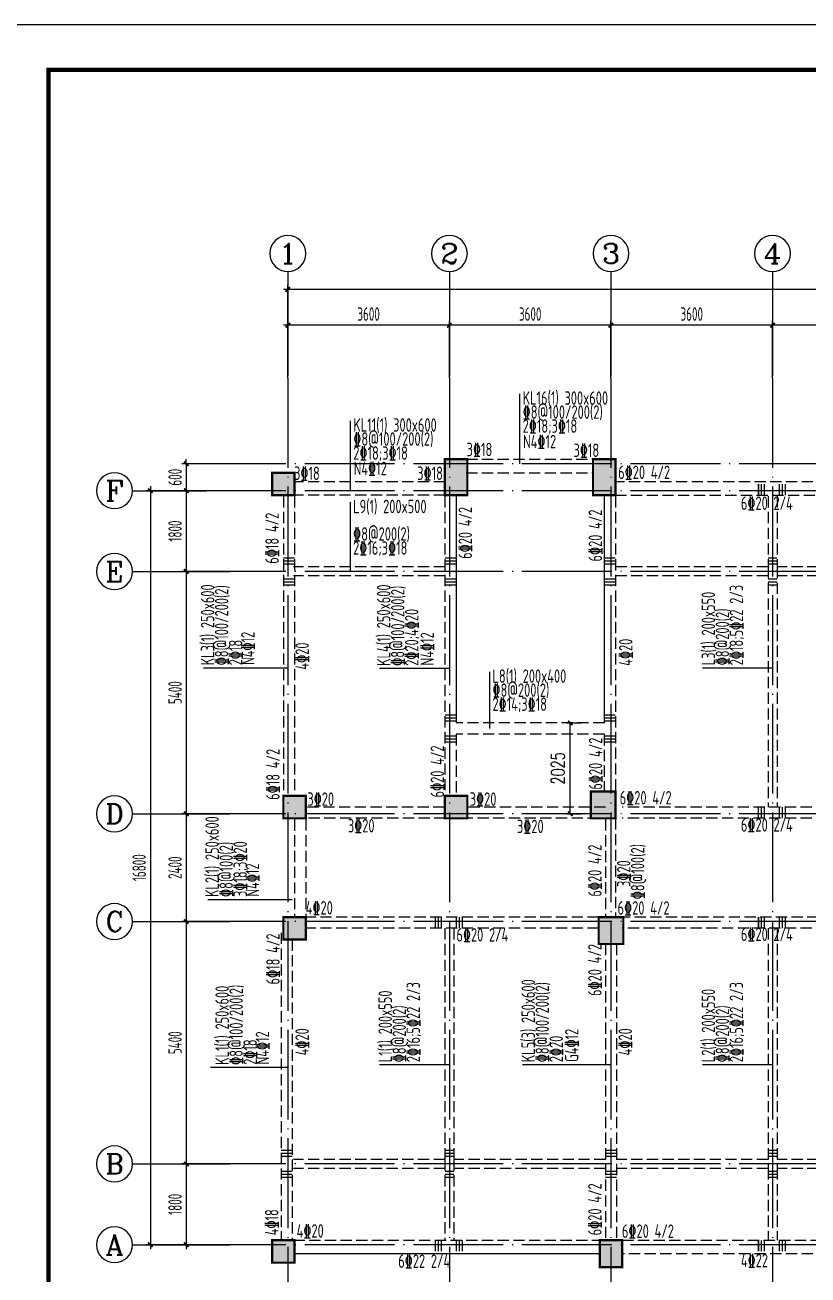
# Model space of a CAD drawing. Extents: x 127019 to 780419, y 327305 to 369305.
# Drawn here: x 424494 to 441942, y 341455 to 369305 of the extents above; entities that cross this region are included whole.
import ezdxf
from ezdxf.enums import TextEntityAlignment as Align

# ---------------------------------------------------------------- set-up
doc = ezdxf.new("R2010")
doc.units = 0
doc.header["$LTSCALE"] = 1000
doc.header["$MEASUREMENT"] = 0
for name, pattern in [('CONTINOUS', [0]), ('DASH', [0.35, 0.25, -0.1]), ('DOTE', [2.42, 2, -0.2, 0.02, -0.2])]:
    doc.linetypes.add(name, pattern=pattern)
doc.layers.get('0').update_dxf_attribs({"linetype": 'CONTINUOUS'})
doc.layers.get('Defpoints').update_dxf_attribs({"linetype": 'CONTINUOUS'})
for name, color, linetype in [('2106', 2, 'CONTINUOUS'), ('AXIS_TEXT', 7, 'CONTINUOUS'), ('COLU', 7, 'CONTINUOUS'), ('COLUMN', 7, 'CONTINUOUS'), ('DIM', 3, 'CONTINUOUS'), ('DOTE', 8, 'DOTE'), ('PUB_DIM', 3, 'CONTINUOUS'), ('PUB_TITLE', 4, 'CONTINUOUS'), ('REIN', 1, 'CONTINUOUS'), ('柱涂实', 54, 'CONTINUOUS'), ('梁', 4, 'CONTINUOUS'), ('梁虚线', 4, 'DASH'), ('梁集中标注', 2, 'CONTINUOUS')]:
    doc.layers.add(name, color=color, linetype=linetype)
doc.styles.add('_TCH_DIM_T3', font='SIMPLEX', dxfattribs={"width": 0.705882, "bigfont": 'GBCBIG'})
doc.styles.add('COMPLEX', font='COMPLEX.shx')
doc.styles.add('TSSD_Dimension', font='gbxwxt.shx', dxfattribs={"width": 0.7, "bigfont": 'gbhzfs.shx'})
doc.styles.add('TSSD_Rein', font='tssdeng.shx', dxfattribs={"width": 0.6, "bigfont": 'gbhzfs.shx'})
doc.dimstyles.new('_TCH_ARCH&&100', dxfattribs={"dimtxt": 297.5, "dimasz": 100, "dimexe": 250, "dimexo": 300, "dimgap": 126.25, "dimtad": 1, "dimdec": 0, "dimzin": 0, "dimdsep": 46, "dimtxsty": '_TCH_DIM_T3', "dimblk": 'ARCHTICK', "dimcen": 0.09, "dimclrt": 7, "dimazin": 2, "dimtfac": 1, "dimtdec": 0, "dimtix": 1, "dimtmove": 2, "dimatfit": 3, "dimfxl": 0, "dimtolj": 1, "dimtzin": 0, "dimarcsym": 0})
doc.dimstyles.new('TSSD_100_100', dxfattribs={"dimtxt": 300, "dimasz": 100, "dimexe": 100, "dimexo": 250, "dimgap": 100, "dimtad": 1, "dimdec": 0, "dimzin": 0, "dimdsep": 46, "dimtxsty": 'TSSD_Dimension', "dimblk": 'ARCHTICK', "dimcen": 0, "dimdle": 100, "dimclrt": 7, "dimadec": 0, "dimazin": 0, "dimtfac": 1, "dimtdec": 0, "dimtix": 1, "dimtmove": 2, "dimatfit": 3, "dimfxl": 0, "dimtolj": 1, "dimtzin": 0, "dimarcsym": 0})

# ---------------------------------------------------------------- blocks, each defined once
blk = doc.blocks.new('_axiso')
blk.add_circle((0, 0), 0.5)
at = {"layer": 'AXIS_TEXT', "style": 'COMPLEX', "width": 1.041667}
blk.add_attdef('A', text='', height=0.56, dxfattribs=at).set_placement((-0.25, -0.28), (0.25, -0.28), align=Align.FIT)
blk = doc.blocks.new('_ArchTick')
at = {"color": 0, "linetype": 'ByBlock', "const_width": 0.4}
blk.add_lwpolyline([(-0.5, -0.5), (0.5, 0.5)], dxfattribs=at)
blk = doc.blocks.new('*D281')
at = {"layer": 'Defpoints', "color": 0, "transparency": 16777216}
for p in [(429355, 351730), (428088, 349330), (429355, 349330)]:
    blk.add_point(p, dxfattribs=at)
at = {"layer": 'DIM', "color": 0, "lineweight": -2, "transparency": 16777216}
for p, q in [((428088, 351830), (428088, 349230)), ((429105, 351730), (427988, 351730)), ((429105, 349330), (427988, 349330))]:
    blk.add_line(p, q, dxfattribs=at)
at = {"layer": 'DIM', "color": 0, "lineweight": -2, "transparency": 16777216, "xscale": 100, "yscale": 100, "zscale": 100}
for p, rotation in [((428088, 351730), 90), ((428088, 349330), 270)]:
    blk.add_blockref('_ArchTick', p, dxfattribs=dict(at, rotation=rotation))
at = {"layer": 'DIM', "color": 7, "transparency": 16777216, "insert": (427838, 350530), "char_height": 300, "attachment_point": 5, "rotation": 90, "style": 'TSSD_Dimension'}
blk.add_mtext('\\A1;2400', dxfattribs=at)
blk = doc.blocks.new('*D282')
at = {"layer": 'Defpoints', "color": 0, "transparency": 16777216}
for p in [(429355, 349330), (428088, 343930), (429355, 343930)]:
    blk.add_point(p, dxfattribs=at)
at = {"layer": 'DIM', "color": 0, "lineweight": -2, "transparency": 16777216}
for p, q in [((429105, 349330), (427988, 349330)), ((428088, 349430), (428088, 343830)), ((429105, 343930), (427988, 343930))]:
    blk.add_line(p, q, dxfattribs=at)
at = {"layer": 'DIM', "color": 0, "lineweight": -2, "transparency": 16777216, "xscale": 100, "yscale": 100, "zscale": 100}
for p, rotation in [((428088, 349330), 90), ((428088, 343930), 270)]:
    blk.add_blockref('_ArchTick', p, dxfattribs=dict(at, rotation=rotation))
at = {"layer": 'DIM', "color": 7, "transparency": 16777216, "insert": (427838, 346630), "char_height": 300, "attachment_point": 5, "rotation": 90, "style": 'TSSD_Dimension'}
blk.add_mtext('\\A1;5400', dxfattribs=at)
blk = doc.blocks.new('*D283')
at = {"layer": 'Defpoints', "color": 0, "transparency": 16777216}
for p in [(429355, 343930), (428088, 342130), (429355, 342130)]:
    blk.add_point(p, dxfattribs=at)
at = {"layer": 'DIM', "color": 0, "lineweight": -2, "transparency": 16777216}
for p, q in [((428088, 344030), (428088, 342030)), ((429105, 343930), (427988, 343930)), ((429105, 342130), (427988, 342130))]:
    blk.add_line(p, q, dxfattribs=at)
at = {"layer": 'DIM', "color": 0, "lineweight": -2, "transparency": 16777216, "xscale": 100, "yscale": 100, "zscale": 100}
for p, rotation in [((428088, 343930), 90), ((428088, 342130), 270)]:
    blk.add_blockref('_ArchTick', p, dxfattribs=dict(at, rotation=rotation))
at = {"layer": 'DIM', "color": 7, "transparency": 16777216, "insert": (427838, 343030), "char_height": 300, "attachment_point": 5, "rotation": 90, "style": 'TSSD_Dimension'}
blk.add_mtext('\\A1;1800', dxfattribs=at)
blk = doc.blocks.new('*D284')
at = {"layer": 'Defpoints', "color": 0, "transparency": 16777216}
for p in [(429355, 358930), (428088, 357130), (429355, 357130)]:
    blk.add_point(p, dxfattribs=at)
at = {"layer": 'DIM', "color": 0, "lineweight": -2, "transparency": 16777216}
for p, q in [((428088, 359030), (428088, 357030)), ((429105, 358930), (427988, 358930)), ((429105, 357130), (427988, 357130))]:
    blk.add_line(p, q, dxfattribs=at)
at = {"layer": 'DIM', "color": 0, "lineweight": -2, "transparency": 16777216, "xscale": 100, "yscale": 100, "zscale": 100}
for p, rotation in [((428088, 358930), 90), ((428088, 357130), 270)]:
    blk.add_blockref('_ArchTick', p, dxfattribs=dict(at, rotation=rotation))
at = {"layer": 'DIM', "color": 7, "transparency": 16777216, "insert": (427838, 358030), "char_height": 300, "attachment_point": 5, "rotation": 90, "style": 'TSSD_Dimension'}
blk.add_mtext('\\A1;1800', dxfattribs=at)
blk = doc.blocks.new('*D285')
at = {"layer": 'Defpoints', "color": 0, "transparency": 16777216}
for p in [(429355, 357130), (428088, 351730), (429355, 351730)]:
    blk.add_point(p, dxfattribs=at)
at = {"layer": 'DIM', "color": 0, "lineweight": -2, "transparency": 16777216}
for p, q in [((429105, 357130), (427988, 357130)), ((428088, 357230), (428088, 351630)), ((429105, 351730), (427988, 351730))]:
    blk.add_line(p, q, dxfattribs=at)
at = {"layer": 'DIM', "color": 0, "lineweight": -2, "transparency": 16777216, "xscale": 100, "yscale": 100, "zscale": 100}
for p, rotation in [((428088, 357130), 90), ((428088, 351730), 270)]:
    blk.add_blockref('_ArchTick', p, dxfattribs=dict(at, rotation=rotation))
at = {"layer": 'DIM', "color": 7, "transparency": 16777216, "insert": (427838, 354430), "char_height": 300, "attachment_point": 5, "rotation": 90, "style": 'TSSD_Dimension'}
blk.add_mtext('\\A1;5400', dxfattribs=at)
blk = doc.blocks.new('*D286')
at = {"layer": 'Defpoints', "color": 0, "transparency": 16777216}
for p in [(429355, 358930), (427288, 342130), (429355, 342130)]:
    blk.add_point(p, dxfattribs=at)
at = {"layer": 'DIM', "color": 0, "lineweight": -2, "transparency": 16777216}
for p, q in [((427288, 359030), (427288, 342030)), ((429105, 358930), (427188, 358930)), ((429105, 342130), (427188, 342130))]:
    blk.add_line(p, q, dxfattribs=at)
at = {"layer": 'DIM', "color": 0, "lineweight": -2, "transparency": 16777216, "xscale": 100, "yscale": 100, "zscale": 100}
for p, rotation in [((427288, 358930), 90), ((427288, 342130), 270)]:
    blk.add_blockref('_ArchTick', p, dxfattribs=dict(at, rotation=rotation))
at = {"layer": 'DIM', "color": 7, "transparency": 16777216, "insert": (427038, 350530), "char_height": 300, "attachment_point": 5, "rotation": 90, "style": 'TSSD_Dimension'}
blk.add_mtext('\\A1;16800', dxfattribs=at)
blk = doc.blocks.new('*D291')
at = {"layer": 'Defpoints', "color": 0, "transparency": 16777216}
for p in [(441151, 362615), (441151, 361190), (444751, 361190)]:
    blk.add_point(p, dxfattribs=at)
at = {"layer": 'DIM', "color": 0, "lineweight": -2, "transparency": 16777216}
for p, q in [((444851, 362615), (441051, 362615)), ((441151, 361440), (441151, 362715)), ((444751, 361440), (444751, 362715))]:
    blk.add_line(p, q, dxfattribs=at)
at = {"layer": 'DIM', "color": 0, "lineweight": -2, "transparency": 16777216, "xscale": 100, "yscale": 100, "zscale": 100, "rotation": 180}
blk.add_blockref('_ArchTick', (441151, 362615), dxfattribs=at)
at = {"layer": 'DIM', "color": 0, "lineweight": -2, "transparency": 16777216, "xscale": 100, "yscale": 100, "zscale": 100}
blk.add_blockref('_ArchTick', (444751, 362615), dxfattribs=at)
at = {"layer": 'DIM', "color": 7, "transparency": 16777216, "insert": (442951, 362865), "char_height": 300, "attachment_point": 5, "style": 'TSSD_Dimension'}
blk.add_mtext('\\A1;3600', dxfattribs=at)
blk = doc.blocks.new('*D292')
at = {"layer": 'Defpoints', "color": 0, "transparency": 16777216}
for p in [(433951, 362615), (433951, 361190), (437551, 361190)]:
    blk.add_point(p, dxfattribs=at)
at = {"layer": 'DIM', "color": 0, "lineweight": -2, "transparency": 16777216}
for p, q in [((437651, 362615), (433851, 362615)), ((433951, 361440), (433951, 362715)), ((437551, 361440), (437551, 362715))]:
    blk.add_line(p, q, dxfattribs=at)
at = {"layer": 'DIM', "color": 0, "lineweight": -2, "transparency": 16777216, "xscale": 100, "yscale": 100, "zscale": 100, "rotation": 180}
blk.add_blockref('_ArchTick', (433951, 362615), dxfattribs=at)
at = {"layer": 'DIM', "color": 0, "lineweight": -2, "transparency": 16777216, "xscale": 100, "yscale": 100, "zscale": 100}
blk.add_blockref('_ArchTick', (437551, 362615), dxfattribs=at)
at = {"layer": 'DIM', "color": 7, "transparency": 16777216, "insert": (435751, 362865), "char_height": 300, "attachment_point": 5, "style": 'TSSD_Dimension'}
blk.add_mtext('\\A1;3600', dxfattribs=at)
blk = doc.blocks.new('*D293')
at = {"layer": 'Defpoints', "color": 0, "transparency": 16777216}
for p in [(430351, 362615), (430351, 361190), (433951, 361190)]:
    blk.add_point(p, dxfattribs=at)
at = {"layer": 'DIM', "color": 0, "lineweight": -2, "transparency": 16777216}
for p, q in [((434051, 362615), (430251, 362615)), ((430351, 361440), (430351, 362715)), ((433951, 361440), (433951, 362715))]:
    blk.add_line(p, q, dxfattribs=at)
at = {"layer": 'DIM', "color": 0, "lineweight": -2, "transparency": 16777216, "xscale": 100, "yscale": 100, "zscale": 100, "rotation": 180}
blk.add_blockref('_ArchTick', (430351, 362615), dxfattribs=at)
at = {"layer": 'DIM', "color": 0, "lineweight": -2, "transparency": 16777216, "xscale": 100, "yscale": 100, "zscale": 100}
blk.add_blockref('_ArchTick', (433951, 362615), dxfattribs=at)
at = {"layer": 'DIM', "color": 7, "transparency": 16777216, "insert": (432151, 362865), "char_height": 300, "attachment_point": 5, "style": 'TSSD_Dimension'}
blk.add_mtext('\\A1;3600', dxfattribs=at)
blk = doc.blocks.new('*D294')
at = {"layer": 'Defpoints', "color": 0, "transparency": 16777216}
for p in [(430351, 363415), (430351, 361190), (477151, 361190)]:
    blk.add_point(p, dxfattribs=at)
at = {"layer": 'DIM', "color": 0, "lineweight": -2, "transparency": 16777216}
for p, q in [((430351, 361440), (430351, 363515)), ((477151, 361440), (477151, 363515)), ((477251, 363415), (430251, 363415))]:
    blk.add_line(p, q, dxfattribs=at)
at = {"layer": 'DIM', "color": 0, "lineweight": -2, "transparency": 16777216, "xscale": 100, "yscale": 100, "zscale": 100}
for p, rotation in [((430351, 363415), 179.9999999999991), ((477151, 363415), 359.9999999999991)]:
    blk.add_blockref('_ArchTick', p, dxfattribs=dict(at, rotation=rotation))
at = {"layer": 'DIM', "color": 7, "transparency": 16777216, "insert": (453751, 363665), "char_height": 300, "attachment_point": 5, "style": 'TSSD_Dimension'}
blk.add_mtext('\\A1;46800', dxfattribs=at)
blk = doc.blocks.new('*D302')
at = {"layer": 'Defpoints', "color": 0, "transparency": 16777216}
for p in [(429189, 359530), (428088, 358930), (429189, 358930)]:
    blk.add_point(p, dxfattribs=at)
at = {"layer": 'DIM', "color": 0, "lineweight": -2, "transparency": 16777216}
for p, q in [((428088, 359530), (428088, 359630)), ((428939, 359530), (427988, 359530)), ((428088, 359530), (428088, 358930)), ((428939, 358930), (427988, 358930)), ((428088, 358930), (428088, 358830))]:
    blk.add_line(p, q, dxfattribs=at)
at = {"layer": 'DIM', "color": 0, "lineweight": -2, "transparency": 16777216, "xscale": 100, "yscale": 100, "zscale": 100}
for p, rotation in [((428088, 359530), 270), ((428088, 358930), 90)]:
    blk.add_blockref('_ArchTick', p, dxfattribs=dict(at, rotation=rotation))
at = {"layer": 'DIM', "color": 7, "transparency": 16777216, "insert": (427838, 359230), "char_height": 300, "attachment_point": 5, "rotation": 90, "style": 'TSSD_Dimension'}
blk.add_mtext('\\A1;600', dxfattribs=at)
blk = doc.blocks.new('_FZHK')
blk.add_lwpolyline([(-0.5, -0.5), (0.5, -0.5), (0.5, 0.5), (-0.5, 0.5)], close=True)
blk = doc.blocks.new('A$C5E704440')
at = {"layer": '2106', "color": 8}
for points in [[(4000, 700), (3500, 700), (4000, -100), (3500, -100)], [(7300, 700), (6800, 700), (7300, -100), (6800, -100)], [(150, 400), (-350, 400), (150, -100), (-350, -100)], [(400, -6800), (-100, -6800), (400, -7300), (-100, -7300)], [(4000, -6800), (3500, -6800), (4000, -7300), (3500, -7300)], [(7300, -6700), (6750, -6700), (7300, -7300), (6750, -7300)], [(400, -9500), (-100, -9500), (400, -10000), (-100, -10000)], [(7475, -9500), (6925, -9500), (7475, -10100), (6925, -10100)], [(150, -16700), (-350, -16700), (150, -17200), (-350, -17200)], [(7450, -16700), (6950, -16700), (7450, -17300), (6950, -17300)]]:
    blk.add_solid(points, dxfattribs=at)
at = {"layer": 'COLUMN'}
for points in [[(4000, 700), (3500, 700), (3500, -100), (4000, -100)], [(6800, 700), (7300, 700), (7300, -100), (6800, -100)], [(-100, -6800), (400, -6800), (400, -7300), (-100, -7300)], [(4000, -6800), (3500, -6800), (3500, -7300), (4000, -7300)], [(3500, -6800), (4000, -6800), (4000, -7300), (3500, -7300)], [(6750, -6700), (7300, -6700), (7300, -7300), (6750, -7300)], [(400, -10000), (-100, -10000), (-100, -9500), (400, -9500)], [(6925, -10100), (7475, -10100), (7475, -9500), (6925, -9500)], [(150, -17200), (-350, -17200), (-350, -16700), (150, -16700)], [(7450, -17300), (6950, -17300), (6950, -16700), (7450, -16700)]]:
    blk.add_lwpolyline(points, close=True, dxfattribs=at)
at = {"layer": 'COLUMN', "xscale": 500, "yscale": 500, "zscale": 500}
blk.add_blockref('_FZHK', (-100, 150), dxfattribs=at)
blk = doc.blocks.new('*D390')
at = {"layer": 'Defpoints', "color": 0, "transparency": 16777216}
for p in [(437551, 362615), (437551, 361190), (441151, 361190)]:
    blk.add_point(p, dxfattribs=at)
at = {"layer": 'DIM', "color": 0, "lineweight": -2, "transparency": 16777216}
for p, q in [((441251, 362615), (437451, 362615)), ((437551, 361440), (437551, 362715)), ((441151, 361440), (441151, 362715))]:
    blk.add_line(p, q, dxfattribs=at)
at = {"layer": 'DIM', "color": 0, "lineweight": -2, "transparency": 16777216, "xscale": 100, "yscale": 100, "zscale": 100, "rotation": 180}
blk.add_blockref('_ArchTick', (437551, 362615), dxfattribs=at)
at = {"layer": 'DIM', "color": 0, "lineweight": -2, "transparency": 16777216, "xscale": 100, "yscale": 100, "zscale": 100}
blk.add_blockref('_ArchTick', (441151, 362615), dxfattribs=at)
at = {"layer": 'DIM', "color": 7, "transparency": 16777216, "insert": (439351, 362865), "char_height": 300, "attachment_point": 5, "style": 'TSSD_Dimension'}
blk.add_mtext('\\A1;3600', dxfattribs=at)
blk = doc.blocks.new('*D624')
at = {"layer": 'Defpoints', "color": 0, "linetype": 'CONTINOUS', "transparency": 16777216}
for p in [(436258, 353755), (436644, 353755), (436258, 351730)]:
    blk.add_point(p, dxfattribs=at)
at = {"layer": 'PUB_DIM', "color": 0, "linetype": 'CONTINOUS', "lineweight": -2, "transparency": 16777216}
for p, q in [((436558, 353755), (436894, 353755)), ((436644, 351730), (436644, 353755)), ((436558, 351730), (436894, 351730))]:
    blk.add_line(p, q, dxfattribs=at)
at = {"layer": 'PUB_DIM', "color": 0, "linetype": 'CONTINOUS', "lineweight": -2, "transparency": 16777216, "xscale": 100, "yscale": 100, "zscale": 100}
for p, rotation in [((436644, 353755), 90), ((436644, 351730), 270)]:
    blk.add_blockref('_ArchTick', p, dxfattribs=dict(at, rotation=rotation))
at = {"layer": 'PUB_DIM', "color": 7, "linetype": 'CONTINOUS', "transparency": 16777216, "insert": (436369, 352743), "char_height": 297.5, "attachment_point": 5, "rotation": 90, "style": '_TCH_DIM_T3'}
blk.add_mtext('\\A1;2025', dxfattribs=at)

msp = doc.modelspace()

# ---------------------------------------------------------------- linework, layer by layer
at = {"layer": 'COLU'}
for p, q in [((434351.2, 359630), (434351.2, 358830)), ((437651.2, 359630), (437651.2, 358830))]:
    msp.add_line(p, q, dxfattribs=at)
at = {"layer": 'COLU', "const_width": 50}
for points in [[(433851.2, 359630), (434351.2, 359630), (434351.2, 358830), (433851.2, 358830)], [(437151.2, 359630), (437651.2, 359630), (437651.2, 358830), (437151.2, 358830)], [(430001.2, 359329.7), (430501.2, 359329.7), (430501.2, 358829.7), (430001.2, 358829.7)], [(430001.2, 359329.7), (430501.2, 359329.7), (430501.2, 358829.7), (430001.2, 358829.7)], [(430250.8, 352130.3), (430750.8, 352130.3), (430750.8, 351630.3), (430250.8, 351630.3)], [(433851.2, 352129.5), (434351.2, 352129.5), (434351.2, 351629.5), (433851.2, 351629.5)], [(433851.2, 352129.5), (434351.2, 352129.5), (434351.2, 351629.5), (433851.2, 351629.5)], [(437101.2, 352230), (437651.2, 352230), (437651.2, 351630), (437101.2, 351630)], [(430250.8, 349430), (430750.8, 349430), (430750.8, 348930), (430250.8, 348930)], [(430250.8, 349430), (430750.8, 349430), (430750.8, 348930), (430250.8, 348930)], [(437276.2, 349430), (437826.2, 349430), (437826.2, 348830), (437276.2, 348830)], [(430001.2, 342230.3), (430501.2, 342230.3), (430501.2, 341730.3), (430001.2, 341730.3)], [(437300.9, 342230), (437800.9, 342230), (437800.9, 341630), (437300.9, 341630)]]:
    msp.add_lwpolyline(points, close=True, dxfattribs=at)
msp.add_lwpolyline([(430250.8, 351630.3), (430250.8, 352130.3), (430750.8, 352130.3), (430750.8, 351630.3), (430500.8, 351630.3)], dxfattribs=at)
at = {"layer": 'DIM'}
for p, q in [((430351.2, 363815.2), (430351.2, 361490.2)), ((433951.2, 363815.2), (433951.2, 361490.2)), ((437551.2, 363815.2), (437551.2, 361490.2)), ((441151.2, 363815.2), (441151.2, 361490.2)), ((426888.3, 358930), (428538.6, 358930)), ((426888.3, 357130), (429054.9, 357130)), ((426888.3, 351730), (429054.9, 351730)), ((426888.3, 349330), (429054.9, 349330)), ((426888.3, 343930), (429054.9, 343930)), ((426888.3, 342130), (429054.9, 342130))]:
    msp.add_line(p, q, dxfattribs=at)
at = {"layer": 'DOTE'}
for p, q in [((430351.2, 361440.2), (430351.2, 339619.8)), ((433951.2, 361440.2), (433951.2, 339590.3)), ((437551.2, 361440.2), (437551.2, 339619.8)), ((441151.2, 361440.2), (441151.2, 339619.8)), ((478708.5, 359530), (428938.9, 359530)), ((478708.5, 358930), (429104.9, 358930)), ((478708.5, 357130), (429104.9, 357130)), ((478708.5, 351730), (429104.9, 351730)), ((478708.5, 349330), (429104.9, 349330)), ((478708.5, 343930), (429104.9, 343930)), ((478708.5, 342130), (429104.9, 342130))]:
    msp.add_line(p, q, dxfattribs=at)
at = {"layer": 'PUB_TITLE'}
msp.add_lwpolyline([(424019.2, 327305.3), (483419.2, 327305.3), (483419.2, 369305.3), (424019.2, 369305.3)], close=True, dxfattribs=at)
at = {"layer": 'PUB_TITLE', "const_width": 100}
msp.add_lwpolyline([(425019.2, 328305.3), (482419.2, 328305.3), (482419.2, 368305.3), (425019.2, 368305.3)], close=True, dxfattribs=at)
at = {"layer": 'REIN', "const_width": 30}
for points in [[(440838.7, 358830), (440838.7, 359080)], [(440838.7, 358829.3), (440838.7, 359054.3)], [(440905.4, 358830), (440905.4, 359080)], [(440905.4, 358829.3), (440905.4, 359054.3)], [(440972, 358830), (440972, 359080)], [(440972, 358829.3), (440972, 359054.3)], [(441305.4, 358830), (441305.4, 359080)], [(441305.4, 358829.3), (441305.4, 359054.3)], [(441372, 358830), (441372, 359080)], [(441372, 358829.3), (441372, 359054.3)], [(441438.7, 358830), (441438.7, 359080)], [(441438.7, 358829.3), (441438.7, 359054.3)], [(430251.2, 357430), (430500.4, 357430)], [(430251.2, 357363.3), (430500.4, 357363.3)], [(433852, 357430), (434101.2, 357430)], [(433852, 357363.3), (434101.2, 357363.3)], [(437401.2, 357430), (437650.4, 357430)], [(437401.2, 357363.3), (437650.4, 357363.3)], [(441050.4, 357430), (441250.4, 357430)], [(441050.4, 357363.3), (441250.4, 357363.3)], [(430251.2, 357296.7), (430500.4, 357296.7)], [(433852, 357296.7), (434101.2, 357296.7)], [(437401.2, 357296.7), (437650.4, 357296.7)], [(441050.4, 357296.7), (441250.4, 357296.7)], [(430251.2, 356963.3), (430500.4, 356963.3)], [(430251.2, 356896.7), (430500.4, 356896.7)], [(430251.2, 356830), (430500.4, 356830)], [(433852, 356963.3), (434101.2, 356963.3)], [(433852, 356896.7), (434101.2, 356896.7)], [(433852, 356830), (434101.2, 356830)], [(437401.2, 356963.3), (437650.4, 356963.3)], [(437401.2, 356896.7), (437650.4, 356896.7)], [(437401.2, 356830), (437650.4, 356830)], [(441050.4, 356963.3), (441250.4, 356963.3)], [(441050.4, 356896.7), (441250.4, 356896.7)], [(441050.4, 356830), (441250.4, 356830)], [(433852, 353930), (434101.2, 353930)], [(433852, 353863.3), (434101.2, 353863.3)], [(433852, 353796.7), (434101.2, 353796.7)], [(437401.2, 353930), (437650.4, 353930)], [(437401.2, 353863.3), (437650.4, 353863.3)], [(437401.2, 353796.7), (437650.4, 353796.7)], [(433852, 353463.3), (434101.2, 353463.3)], [(437401.2, 353463.3), (437650.4, 353463.3)], [(433852, 353396.7), (434101.2, 353396.7)], [(433852, 353330), (434101.2, 353330)], [(437401.2, 353396.7), (437650.4, 353396.7)], [(437401.2, 353330), (437650.4, 353330)], [(440835.1, 351630), (440835.1, 351880)], [(440835.1, 351629.3), (440835.1, 351854.3)], [(440901.8, 351630), (440901.8, 351880)], [(440901.8, 351629.3), (440901.8, 351854.3)], [(440968.4, 351630), (440968.4, 351880)], [(440968.4, 351629.3), (440968.4, 351854.3)], [(441301.8, 351630), (441301.8, 351880)], [(441301.8, 351629.3), (441301.8, 351854.3)], [(441368.4, 351630), (441368.4, 351880)], [(441368.4, 351629.3), (441368.4, 351854.3)], [(441435.1, 351630), (441435.1, 351880)], [(441435.1, 351629.3), (441435.1, 351854.3)], [(433638.7, 349180), (433638.7, 349430)], [(433638.7, 349179.3), (433638.7, 349404.3)], [(433705.4, 349180), (433705.4, 349430)], [(433705.4, 349179.3), (433705.4, 349404.3)], [(433772, 349180), (433772, 349430)], [(433772, 349179.3), (433772, 349404.3)], [(434105.4, 349180), (434105.4, 349430)], [(434105.4, 349179.3), (434105.4, 349404.3)], [(434172, 349180), (434172, 349430)], [(434172, 349179.3), (434172, 349404.3)], [(434238.7, 349180), (434238.7, 349430)], [(434238.7, 349179.3), (434238.7, 349404.3)], [(440838.7, 349180), (440838.7, 349430)], [(440838.7, 349179.3), (440838.7, 349404.3)], [(440905.4, 349180), (440905.4, 349430)], [(440905.4, 349179.3), (440905.4, 349404.3)], [(440972, 349180), (440972, 349430)], [(440972, 349179.3), (440972, 349404.3)], [(441305.4, 349180), (441305.4, 349430)], [(441305.4, 349179.3), (441305.4, 349404.3)], [(441372, 349180), (441372, 349430)], [(441372, 349179.3), (441372, 349404.3)], [(441438.7, 349180), (441438.7, 349430)], [(441438.7, 349179.3), (441438.7, 349404.3)], [(430201.2, 344230), (430451.2, 344230)], [(433850.3, 344230), (434050.3, 344230)], [(437426.2, 344230), (437651.2, 344230)], [(437426.9, 344230), (437676.9, 344230)], [(441050.4, 344230), (441250.4, 344230)], [(430201.2, 344163.3), (430451.2, 344163.3)], [(430201.2, 344096.7), (430451.2, 344096.7)], [(433850.3, 344163.3), (434050.3, 344163.3)], [(433850.3, 344096.7), (434050.3, 344096.7)], [(437426.2, 344163.3), (437651.2, 344163.3)], [(437426.2, 344096.7), (437651.2, 344096.7)], [(437426.9, 344163.3), (437676.9, 344163.3)], [(437426.9, 344096.7), (437676.9, 344096.7)], [(441050.4, 344163.3), (441250.4, 344163.3)], [(441050.4, 344096.7), (441250.4, 344096.7)], [(430201.2, 343763.3), (430451.2, 343763.3)], [(430201.2, 343696.7), (430451.2, 343696.7)], [(433850.3, 343763.3), (434050.3, 343763.3)], [(433850.3, 343696.7), (434050.3, 343696.7)], [(437426.2, 343763.3), (437651.2, 343763.3)], [(437426.2, 343696.7), (437651.2, 343696.7)], [(437426.9, 343763.3), (437676.9, 343763.3)], [(437426.9, 343696.7), (437676.9, 343696.7)], [(441050.4, 343763.3), (441250.4, 343763.3)], [(441050.4, 343696.7), (441250.4, 343696.7)], [(430201.2, 343630), (430451.2, 343630)], [(433850.3, 343630), (434050.3, 343630)], [(437426.2, 343630), (437651.2, 343630)], [(437426.9, 343630), (437676.9, 343630)], [(441050.4, 343630), (441250.4, 343630)], [(433638.7, 341980), (433638.7, 342230)], [(433638.7, 341979.3), (433638.7, 342204.3)], [(433705.4, 341980), (433705.4, 342230)], [(433705.4, 341979.3), (433705.4, 342204.3)], [(433772, 341980), (433772, 342230)], [(433772, 341979.3), (433772, 342204.3)], [(434105.4, 341980), (434105.4, 342230)], [(434105.4, 341979.3), (434105.4, 342204.3)], [(434172, 341980), (434172, 342230)], [(434172, 341979.3), (434172, 342204.3)], [(434238.7, 341980), (434238.7, 342230)], [(434238.7, 341979.3), (434238.7, 342204.3)], [(440838.7, 341980), (440838.7, 342230)], [(440838.7, 341979.3), (440838.7, 342204.3)], [(440905.4, 341980), (440905.4, 342230)], [(440905.4, 341979.3), (440905.4, 342204.3)], [(440972, 341980), (440972, 342230)], [(440972, 341979.3), (440972, 342204.3)], [(441305.4, 341980), (441305.4, 342230)], [(441305.4, 341979.3), (441305.4, 342204.3)], [(441372, 341980), (441372, 342230)], [(441372, 341979.3), (441372, 342204.3)], [(441438.7, 341980), (441438.7, 342230)], [(441438.7, 341979.3), (441438.7, 342204.3)]]:
    msp.add_lwpolyline(points, dxfattribs=at)
at = {"layer": '梁'}
for p, q in [((434101.2, 358805), (434101.2, 353755)), ((437401.2, 358805), (437401.2, 353755)), ((437300.9, 341930), (430476.2, 341930))]:
    msp.add_line(p, q, dxfattribs=at)
at = {"layer": '梁虚线'}
for p, q in [((434326.2, 359630), (437151.2, 359630)), ((434326.2, 359330), (437151.2, 359330)), ((433850.8, 359130), (430476.2, 359130)), ((444500.9, 359130), (437647.2, 359130)), ((430251.2, 358805), (430251.2, 352130)), ((433850.8, 358830), (430476.2, 358830)), ((430501.2, 358805), (430500.8, 352130.3)), ((433851.2, 358805), (433851.2, 352105)), ((437647.2, 358830), (444500.9, 358830)), ((437651.2, 358805), (437651.2, 352230)), ((441051.2, 358805), (441051.2, 357230)), ((441251.2, 358805), (441251.2, 357230)), ((433851.2, 357230), (430476.2, 357230)), ((441051.2, 357230), (437651.2, 357230)), ((441051.2, 357230), (441051.2, 351880)), ((444626.2, 357230), (441251.2, 357230)), ((441251.2, 357230), (441251.2, 351880)), ((433851.2, 357030), (430476.2, 357030)), ((441051.2, 357030), (437651.2, 357030)), ((444626.2, 357030), (441251.2, 357030)), ((437401.2, 353755), (434101.2, 353755)), ((437401.2, 353505), (434101.2, 353505)), ((434101.2, 353505), (434101.2, 352137.5)), ((437401.2, 353505), (437401.2, 352230)), ((433842.3, 351880), (430705.8, 351880)), ((437426.2, 351880), (434351.2, 351880)), ((444476.2, 351880), (437800.9, 351880)), ((433863.7, 351630), (430476.2, 351630)), ((430500.8, 351603.3), (430500.8, 349405)), ((430750.8, 351605), (430750.8, 349430)), ((437276.2, 351630), (434201.2, 351630)), ((437426.2, 351605), (437426.2, 349430)), ((437651.2, 351630), (437651.2, 349430)), ((444476.2, 351630), (437800.9, 351630)), ((437276.2, 349430), (430476.2, 349430)), ((444626.2, 349430), (437800.9, 349430)), ((430201.2, 349080), (430201.2, 342255)), ((437276.2, 349180), (430705.8, 349180)), ((433851.2, 349180), (433851.2, 344030)), ((434051.2, 349180), (434051.2, 344030)), ((444476.2, 349180), (437800.9, 349180)), ((441051.2, 349180), (441051.2, 343830)), ((441251.2, 349180), (441251.2, 343830)), ((430451.2, 348930), (430451.2, 342255)), ((437426.2, 348830), (437426.2, 342255)), ((437676.2, 348830), (437676.2, 342255)), ((433851.2, 344030), (430476.2, 344030)), ((433851.2, 344030), (433851.2, 342230)), ((437426.2, 344030), (434051.2, 344030)), ((434051.2, 344030), (434051.2, 342230)), ((441051.2, 344030), (437676.2, 344030)), ((444626.2, 344030), (441251.2, 344030)), ((433851.2, 343830), (430476.2, 343830)), ((437426.2, 343830), (434051.2, 343830)), ((441051.2, 343830), (437676.2, 343830)), ((441051.2, 343830), (441051.2, 342230)), ((444626.2, 343830), (441251.2, 343830)), ((441251.2, 343830), (441251.2, 342230)), ((430476.2, 342230), (437300.9, 342230)), ((437800.9, 342230), (444500.9, 342230)), ((444500.9, 341930), (437800.9, 341930)), ((444500.9, 341930), (437800.9, 341930))]:
    msp.add_line(p, q, dxfattribs=at)
at = {"layer": '梁集中标注'}
for p, q in [((435522.3, 359530), (435522.3, 361086.3)), ((431749, 358930), (431749, 360486.3)), ((431744.1, 357130), (431744.1, 358670.4)), ((430350.3, 354978.2), (428470.4, 354978.2)), ((433950.3, 354966.1), (432394, 354966.1)), ((434849.4, 353630), (434849.4, 354891)), ((441150.3, 354978.2), (439594, 354978.2)), ((430451.2, 349815.9), (428571.3, 349815.9)), ((430350.3, 346075.8), (428630.6, 346081.7)), ((433950.3, 346134.5), (432394, 346134.5)), ((437550.3, 346134.5), (435579, 346134.5)), ((441150.3, 346134.5), (439594, 346134.5))]:
    msp.add_line(p, q, dxfattribs=at)

# ---------------------------------------------------------------- block references
at = {"layer": 'DIM'}
ref = msp.add_blockref('_axiso', (430351.2, 364215.2), dxfattribs=dict(at, xscale=-800, yscale=800, zscale=800, rotation=180))
ref.add_attrib('A', '1', dxfattribs={"layer": 'AXIS_TEXT', "height": 448, "style": 'COMPLEX', "width": 2.083333}).set_placement((430151.2, 363991.2), (430551.2, 363991.2), align=Align.FIT)
ref = msp.add_blockref('_axiso', (433951.2, 364215.2), dxfattribs=dict(at, xscale=-800, yscale=800, zscale=800, rotation=180))
ref.add_attrib('A', '2', dxfattribs={"layer": 'AXIS_TEXT', "height": 448, "style": 'COMPLEX', "width": 1.339286}).set_placement((433751.2, 363991.2), (434151.2, 363991.2), align=Align.FIT)
ref = msp.add_blockref('_axiso', (437551.2, 364215.2), dxfattribs=dict(at, xscale=-800, yscale=800, zscale=800, rotation=180))
ref.add_attrib('A', '3', dxfattribs={"layer": 'AXIS_TEXT', "height": 448, "style": 'COMPLEX', "width": 1.339286}).set_placement((437351.2, 363991.2), (437751.2, 363991.2), align=Align.FIT)
ref = msp.add_blockref('_axiso', (441151.2, 364215.2), dxfattribs=dict(at, xscale=-800, yscale=800, zscale=800, rotation=180))
ref.add_attrib('A', '4', dxfattribs={"layer": 'AXIS_TEXT', "height": 448, "style": 'COMPLEX', "width": 1.171875}).set_placement((440951.2, 363991.2), (441351.2, 363991.2), align=Align.FIT)
ref = msp.add_blockref('_axiso', (426488.3, 358930), dxfattribs=dict(at, xscale=-800, yscale=800, zscale=800))
ref.add_attrib('A', 'F', dxfattribs={"layer": 'AXIS_TEXT', "height": 448, "style": 'COMPLEX', "width": 1.171875}).set_placement((426288.3, 358706), (426688.3, 358706), align=Align.FIT)
ref = msp.add_blockref('_axiso', (426488.3, 357130), dxfattribs=dict(at, xscale=-800, yscale=800, zscale=800))
ref.add_attrib('A', 'E', dxfattribs={"layer": 'AXIS_TEXT', "height": 448, "style": 'COMPLEX', "width": 1.171875}).set_placement((426288.3, 356906), (426688.3, 356906), align=Align.FIT)
ref = msp.add_blockref('_axiso', (426488.3, 351730), dxfattribs=dict(at, xscale=-800, yscale=800, zscale=800))
ref.add_attrib('A', 'D', dxfattribs={"layer": 'AXIS_TEXT', "height": 448, "style": 'COMPLEX', "width": 1.102941}).set_placement((426288.3, 351506), (426688.3, 351506), align=Align.FIT)
ref = msp.add_blockref('_axiso', (426488.3, 349330), dxfattribs=dict(at, xscale=-800, yscale=800, zscale=800))
ref.add_attrib('A', 'C', dxfattribs={"layer": 'AXIS_TEXT', "height": 448, "style": 'COMPLEX', "width": 1.25}).set_placement((426288.3, 349106), (426688.3, 349106), align=Align.FIT)
ref = msp.add_blockref('_axiso', (426488.3, 343930), dxfattribs=dict(at, xscale=-800, yscale=800, zscale=800))
ref.add_attrib('A', 'B', dxfattribs={"layer": 'AXIS_TEXT', "height": 448, "style": 'COMPLEX', "width": 1.102941}).set_placement((426288.3, 343706), (426688.3, 343706), align=Align.FIT)
ref = msp.add_blockref('_axiso', (426488.3, 342130), dxfattribs=dict(at, xscale=-800, yscale=800, zscale=800))
ref.add_attrib('A', 'A', dxfattribs={"layer": 'AXIS_TEXT', "height": 448, "style": 'COMPLEX', "width": 1.041667}).set_placement((426288.3, 341906), (426688.3, 341906), align=Align.FIT)
at = {"layer": '柱涂实', "color": 7, "linetype": 'CONTINOUS'}
msp.add_blockref('A$C5E704440', (430351.2, 358930), dxfattribs=at)

# ---------------------------------------------------------------- texts
at = {"layer": '梁集中标注', "style": 'TSSD_Rein', "width": 0.7}
for s, p in [('KL16(1) 300x600', (435583.5, 360843.8)), ('%%1328@100/200(2)', (435583.5, 360531.3)), ('KL11(1) 300x600', (431810.2, 360243.8)), ('2%%13218;3%%13218', (435583.5, 360218.8)), ('%%1328@100/200(2)', (431810.2, 359931.3)), ('N4%%13212', (435590.3, 359874.5)), ('2%%13218;3%%13218', (431810.2, 359618.8)), ('3%%13218', (434334.6, 359697.7)), ('3%%13218', (436716, 359680)), ('N4%%13212', (431817, 359274.5)), ('3%%13218', (430490.4, 359167.7)), ('3%%13218', (433234.2, 359168)), ('6%%13220 4/2', (437711.9, 359189.2)), ('L9(1) 200x500', (431805.4, 358427.9)), ('6%%13220 2/4', (440446, 358501.4)), ('%%1328@200(2)', (431805.4, 357815.4)), ('2%%13216;3%%13218', (431805.4, 357502.9)), ('L8(1) 200x400', (434910.6, 354648.5)), ('%%1328@200(2)', (434910.6, 354336)), ('2%%13214;3%%13218', (434910.6, 354023.5)), ('3%%13220', (430786.3, 351908.6)), ('3%%13220', (434404.1, 351908.4)), ('6%%13220 4/2', (437745.8, 351938.6)), ('3%%13220', (431688.2, 351315.2)), ('3%%13220', (435456.1, 351300.2)), ('6%%13220 2/4', (440446, 351333)), ('4%%13220', (430749.3, 349486.9)), ('6%%13220 4/2', (437698.6, 349483.2)), ('6%%13220 2/4', (434107, 348883.5)), ('6%%13220 2/4', (440446, 348896.7)), ('4%%13220', (430546.6, 342286.9)), ('6%%13220 4/2', (437795.8, 342283.2)), ('6%%13222 2/4', (432811.5, 341614.7)), ('4%%13222', (440446, 341627.8))]:
    msp.add_text(s, height=300, dxfattribs=at).set_placement(p)
for s, p in [('6%%13220 4/2', (434453.7, 357410.8)), ('6%%13220 4/2', (437352.1, 357351.1)), ('6%%13218 4/2', (430149.3, 357302.4)), ('KL3(1) 250x600', (428712.9, 355039.4)), ('%%1328@100/200(2)', (429025.4, 355039.4)), ('KL4(1) 250x600', (432636.5, 355027.4)), ('%%1328@100/200(2)', (432949, 355027.4)), ('2%%13218;5%%13222 2/3', (440496.2, 355039.4)), ('L3(1) 200x550', (439871.2, 355039.4)), ('2%%13220;4%%13220', (433261.5, 355027.4)), ('%%1328@200(2)', (440183.7, 355039.4)), ('N4%%13212', (429610.8, 355046.2)), ('N4%%13212', (433605.8, 355034.1)), ('2%%13218', (429337.9, 355039.4)), ('4%%13220', (430819.5, 354942.1)), ('4%%13220', (438030, 355027.4)), ('6%%13218 4/2', (430168.8, 352041.8)), ('6%%13220 4/2', (433831.6, 352094.8)), ('6%%13220 4/2', (437358.8, 352268.7)), ('KL2(1) 250x600', (428813.8, 349877.1)), ('%%1328@100(2)', (429126.3, 349877.1)), ('3%%13218;3%%13220', (429438.8, 349877.1)), ('6%%13220 4/2', (437341.7, 349885)), ('%%1328@100(2)', (438295.9, 349827.6)), ('3%%13220', (437985.8, 350100.1)), ('N4%%13212', (429711.7, 349883.9)), ('6%%13218 4/2', (430168.8, 347927.6)), ('6%%13220 4/2', (437341.7, 347671.3)), ('KL1(1) 250x600', (429036.5, 346137.1)), ('%%1328@100/200(2)', (429349, 346137.1)), ('2%%13216;5%%13222 2/3', (433296.2, 346195.8)), ('KL5(3) 250x600', (435856.8, 346195.8)), ('%%1328@100/200(2)', (436169.3, 346195.8)), ('2%%13216;5%%13222 2/3', (440496.2, 346195.8)), ('L1(1) 200x550', (432671.2, 346195.8)), ('L2(1) 200x550', (439871.2, 346195.8)), ('%%1328@200(2)', (432983.7, 346195.8)), ('%%1328@200(2)', (440183.7, 346195.8)), ('N4%%13212', (429934.4, 346143.8)), ('4%%13220', (430819.5, 346347.6)), ('2%%13220', (436481.8, 346195.8)), ('G4%%13212', (436826.1, 346202.5)), ('4%%13220', (438019.5, 346347.6)), ('2%%13218', (429661.5, 346137.1)), ('6%%13220 4/2', (437341.7, 342338.8)), ('4%%13218', (430141.7, 342338.8))]:
    msp.add_text(s, height=300, rotation=90, dxfattribs=at).set_placement(p)

# ---------------------------------------------------------------- dimensions: what is measured, and where the dimension line sits
at = {"layer": 'DIM'}
for p1, p2, distance, picture, middle in [((477151.2, 361190.2), (430351.2, 361190.2), -2225, '*D294', (453751.2, 363665.2)), ((429188.9, 359530), (429188.9, 358930), -1100.6, '*D302', (427838.3, 359230)), ((429354.9, 358930), (429354.9, 342130), -2066.6, '*D286', (427038.3, 350530)), ((429354.9, 358930), (429354.9, 357130), -1266.6, '*D284', (427838.3, 358030))]:
    dim = msp.add_aligned_dim(p1=p1, p2=p2, distance=distance, dimstyle='TSSD_100_100', dxfattribs=at)
    dim.commit()
    dim.dimension.update_dxf_attribs({"geometry": picture, "text_midpoint": middle})
for base, p1, p2, picture, middle in [((430351.2, 362615.2), (433951.2, 361190.2), (430351.2, 361190.2), '*D293', (432151.2, 362865.2)), ((433951.2, 362615.2), (437551.2, 361190.2), (433951.2, 361190.2), '*D292', (435751.2, 362865.2)), ((437551.2, 362615.2), (441151.2, 361190.2), (437551.2, 361190.2), '*D390', (439351.2, 362865.2)), ((441151.2, 362615.2), (444751.2, 361190.2), (441151.2, 361190.2), '*D291', (442951.2, 362865.2))]:
    dim = msp.add_linear_dim(base=base, p1=p1, p2=p2, dimstyle='TSSD_100_100', dxfattribs=at)
    dim.commit()
    dim.dimension.update_dxf_attribs({"geometry": picture, "text_midpoint": middle})
for base, p1, p2, picture, middle in [((428088.3, 351730), (429354.9, 357130), (429354.9, 351730), '*D285', (427838.3, 354430)), ((428088.3, 349330), (429354.9, 351730), (429354.9, 349330), '*D281', (427838.3, 350530)), ((428088.3, 343930), (429354.9, 349330), (429354.9, 343930), '*D282', (427838.3, 346630)), ((428088.3, 342130), (429354.9, 343930), (429354.9, 342130), '*D283', (427838.3, 343030))]:
    dim = msp.add_linear_dim(base=base, p1=p1, p2=p2, angle=90, dimstyle='TSSD_100_100', dxfattribs=at)
    dim.commit()
    dim.dimension.update_dxf_attribs({"geometry": picture, "text_midpoint": middle})
at = {"layer": 'PUB_DIM', "linetype": 'CONTINOUS'}
dim = msp.add_aligned_dim(p1=(436258.4, 351730), p2=(436258.4, 353755), distance=-385.5, dimstyle='_TCH_ARCH&&100', dxfattribs=at)
dim.commit()
dim.dimension.update_dxf_attribs({"geometry": '*D624', "text_midpoint": (436368.8, 352742.5)})

doc.saveas('drawing.dxf')
